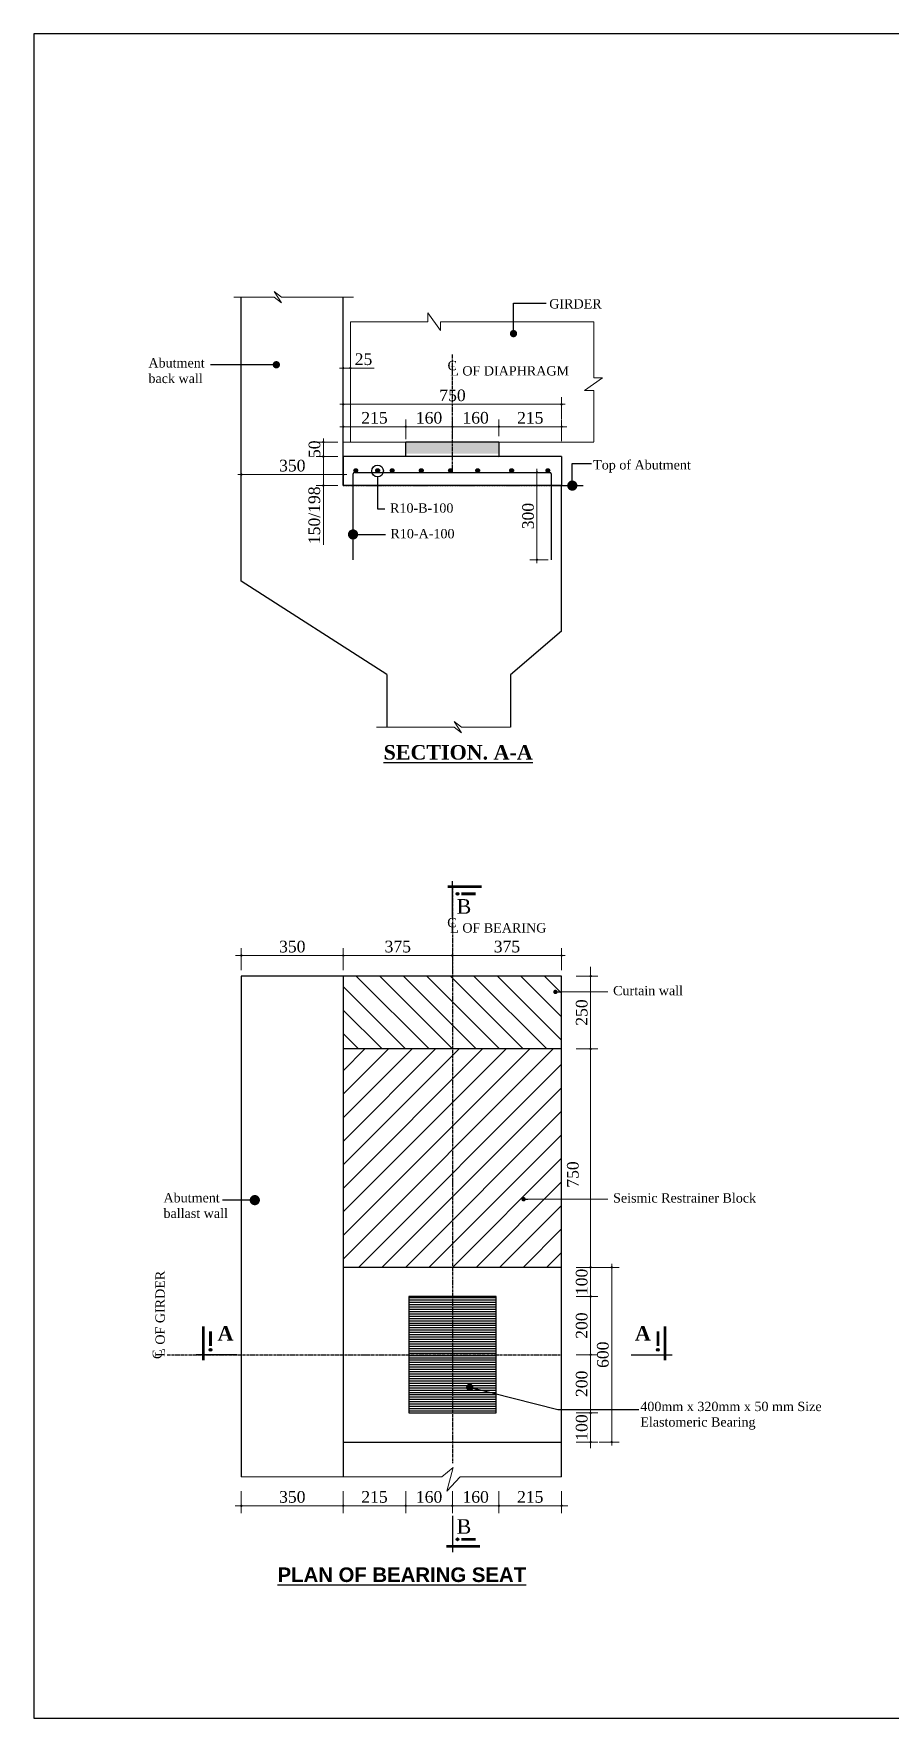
# Model space of a CAD drawing. Header units: millimetres. Extents: x -29779 to 80452, y -13100 to 39577.
# Drawn here: x -20320 to -17377, y 17030 to 22815 of the extents above; entities that cross this region are included whole.
import ezdxf

# ---------------------------------------------------------------- set-up
doc = ezdxf.new("R2010")
doc.units = ezdxf.units.MM
doc.header["$LTSCALE"] = 3
doc.linetypes.add('CENTER', pattern=[50.8, 31.75, -6.35, 6.35, -6.35])
doc.linetypes.add('HIDDEN', pattern=[9.525, 6.35, -3.175])
for name, color, linetype, lineweight in [('Abutment W Line', 6, 'Continuous', 25), ('Ber', 12, 'Continuous', 30), ('Dimision', 4, 'Continuous', 13), ('hatch', 253, 'Continuous', 13)]:
    doc.layers.add(name, color=color, linetype=linetype, lineweight=lineweight)
for name, color, linetype in [('Bearing  peat', 11, 'Continuous'), ('Center Line', 34, 'Continuous'), ('Extra Line', 70, 'Continuous'), ('Girder Line', 11, 'Continuous'), ('Hatching', 35, 'Continuous'), ('L.L', 200, 'Continuous'), ('Pile', 11, 'Continuous'), ('Text', 7, 'Continuous')]:
    doc.layers.add(name, color=color, linetype=linetype)
doc.styles.get("Standard").update_dxf_attribs({"font": 'times.ttf'})
doc.dimstyles.new('dim_20', dxfattribs={"dimscale": 0, "dimtxt": 20, "dimasz": 0.2, "dimexe": 25, "dimexo": 10, "dimgap": 10, "dimtad": 1, "dimdec": 0, "dimtxsty": 'Standard', "dimblk": 'D_TIC', "dimcen": 0, "dimclrd": 256, "dimclre": 256, "dimclrt": 256, "dimadec": 0, "dimazin": 0, "dimtfac": 1, "dimtdec": 0, "dimtix": 1, "dimtmove": 0, "dimatfit": 3, "dimldrblk": 'DOT', "dimfxl": 50, "dimfxlon": 1, "dimlwd": -1, "dimlwe": -1, "dimarcsym": 0})
doc.dimstyles.new('ISO-25', dxfattribs={"dimtxt": 15, "dimasz": 15, "dimexe": 20, "dimexo": 10.625, "dimgap": 15, "dimtad": 1, "dimdec": 1, "dimdsep": 46, "dimtxsty": 'Standard', "dimblk": 'DOT', "dimcen": 2.5, "dimclrd": 256, "dimclre": 256, "dimclrt": 256, "dimadec": 0, "dimazin": 0, "dimtfac": 1, "dimtdec": 1, "dimtix": 1, "dimtmove": 0, "dimatfit": 3, "dimldrblk": 'DOT', "dimfxl": 1, "dimlwd": -1, "dimarcsym": 0})

# ---------------------------------------------------------------- blocks, each defined once
blk = doc.blocks.new('_Dot')
at = {"color": 0, "linetype": 'ByBlock', "lineweight": -2}
blk.add_line((-0.5, 0), (-1, 0), dxfattribs=at)
at = {"color": 0, "linetype": 'ByBlock', "const_width": 0.5}
blk.add_lwpolyline([(-0.25, 0, 1), (0.25, 0, 1)], format="xyb", close=True, dxfattribs=at)
blk = doc.blocks.new('D_TIC')
at = {"layer": 'Dimision', "ltscale": 5}
for p, q in [((-60, 0), (60, 0)), ((0, 60), (0, -60))]:
    blk.add_line(p, q, dxfattribs=at)
at = {"layer": 'Dimision', "ltscale": 5, "const_width": 20}
blk.add_lwpolyline([(-10, 0, 1), (10, 0, 1)], format="xyb", close=True, dxfattribs=at)
blk = doc.blocks.new('*D708')
at = {"layer": 'Defpoints', "color": 0, "transparency": 16777216}
for p in [(-18485.3, 19579), (-18406.7, 19579), (-18506.5, 19329)]:
    blk.add_point(p, dxfattribs=at)
at = {"layer": 'Dimision', "transparency": 16777216}
for p, q in [((-18456.7, 19579), (-18381.7, 19579)), ((-18406.7, 19329.2), (-18406.7, 19578.8)), ((-18456.7, 19329), (-18381.7, 19329))]:
    blk.add_line(p, q, dxfattribs=at)
at = {"layer": 'Dimision', "transparency": 16777216, "xscale": 0.2, "yscale": 0.2, "zscale": 0.2}
for p, rotation in [((-18406.7, 19579), 90), ((-18406.7, 19329), 270)]:
    blk.add_blockref('D_TIC', p, dxfattribs=dict(at, rotation=rotation))
at = {"layer": 'Dimision', "transparency": 16777216, "insert": (-18437.1, 19454), "char_height": 40, "attachment_point": 5, "rotation": 90}
blk.add_mtext('250', dxfattribs=at)
blk = doc.blocks.new('*D709')
at = {"layer": 'Defpoints', "color": 0, "transparency": 16777216}
for p in [(-18881.5, 19649.8), (-19256.5, 19579), (-18881.5, 19579)]:
    blk.add_point(p, dxfattribs=at)
at = {"layer": 'Dimision', "transparency": 16777216}
for p, q in [((-19256.5, 19599.8), (-19256.5, 19674.8)), ((-18881.5, 19599.8), (-18881.5, 19674.8)), ((-19256.3, 19649.8), (-18881.7, 19649.8))]:
    blk.add_line(p, q, dxfattribs=at)
at = {"layer": 'Dimision', "transparency": 16777216, "xscale": 0.2, "yscale": 0.2, "zscale": 0.2, "rotation": 180}
blk.add_blockref('D_TIC', (-19256.5, 19649.8), dxfattribs=at)
at = {"layer": 'Dimision', "transparency": 16777216, "xscale": 0.2, "yscale": 0.2, "zscale": 0.2}
blk.add_blockref('D_TIC', (-18881.5, 19649.8), dxfattribs=at)
at = {"layer": 'Dimision', "transparency": 16777216, "insert": (-19069, 19680.2), "char_height": 40, "attachment_point": 5}
blk.add_mtext('375', dxfattribs=at)
blk = doc.blocks.new('*D759')
at = {"layer": 'Defpoints', "color": 0, "transparency": 16777216}
for p in [(-19606.5, 19649.8), (-19606.5, 19579), (-19256.5, 19579)]:
    blk.add_point(p, dxfattribs=at)
at = {"layer": 'Dimision', "transparency": 16777216}
for p, q in [((-19606.5, 19599.8), (-19606.5, 19674.8)), ((-19256.5, 19599.8), (-19256.5, 19674.8)), ((-19256.7, 19649.8), (-19606.3, 19649.8))]:
    blk.add_line(p, q, dxfattribs=at)
at = {"layer": 'Dimision', "transparency": 16777216, "xscale": 0.2, "yscale": 0.2, "zscale": 0.2, "rotation": 180}
blk.add_blockref('D_TIC', (-19606.5, 19649.8), dxfattribs=at)
at = {"layer": 'Dimision', "transparency": 16777216, "xscale": 0.2, "yscale": 0.2, "zscale": 0.2}
blk.add_blockref('D_TIC', (-19256.5, 19649.8), dxfattribs=at)
at = {"layer": 'Dimision', "transparency": 16777216, "insert": (-19431.5, 19680.1), "char_height": 40, "attachment_point": 5}
blk.add_mtext('350', dxfattribs=at)
blk = doc.blocks.new('*D710')
at = {"layer": 'Defpoints', "color": 0, "transparency": 16777216}
for p in [(-19606.5, 17893.5), (-19256.5, 17893.5), (-19606.5, 17760.2)]:
    blk.add_point(p, dxfattribs=at)
at = {"layer": 'Dimision', "transparency": 16777216}
for p, q in [((-19606.5, 17810.2), (-19606.5, 17735.2)), ((-19256.7, 17760.2), (-19606.3, 17760.2)), ((-19256.5, 17810.2), (-19256.5, 17735.2))]:
    blk.add_line(p, q, dxfattribs=at)
at = {"layer": 'Dimision', "transparency": 16777216, "xscale": 0.2, "yscale": 0.2, "zscale": 0.2, "rotation": 180}
blk.add_blockref('D_TIC', (-19606.5, 17760.2), dxfattribs=at)
at = {"layer": 'Dimision', "transparency": 16777216, "xscale": 0.2, "yscale": 0.2, "zscale": 0.2}
blk.add_blockref('D_TIC', (-19256.5, 17760.2), dxfattribs=at)
at = {"layer": 'Dimision', "transparency": 16777216, "insert": (-19431.5, 17790.5), "char_height": 40, "attachment_point": 5}
blk.add_mtext('350', dxfattribs=at)
blk = doc.blocks.new('*D760')
at = {"layer": 'Defpoints', "color": 0, "transparency": 16777216}
for p in [(-18506.5, 19649.8), (-18881.5, 19579), (-18506.5, 19579)]:
    blk.add_point(p, dxfattribs=at)
at = {"layer": 'Dimision', "transparency": 16777216}
for p, q in [((-18881.5, 19599.8), (-18881.5, 19674.8)), ((-18506.5, 19599.8), (-18506.5, 19674.8)), ((-18881.3, 19649.8), (-18506.7, 19649.8))]:
    blk.add_line(p, q, dxfattribs=at)
at = {"layer": 'Dimision', "transparency": 16777216, "xscale": 0.2, "yscale": 0.2, "zscale": 0.2, "rotation": 180}
blk.add_blockref('D_TIC', (-18881.5, 19649.8), dxfattribs=at)
at = {"layer": 'Dimision', "transparency": 16777216, "xscale": 0.2, "yscale": 0.2, "zscale": 0.2}
blk.add_blockref('D_TIC', (-18506.5, 19649.8), dxfattribs=at)
at = {"layer": 'Dimision', "transparency": 16777216, "insert": (-18694, 19680.2), "char_height": 40, "attachment_point": 5}
blk.add_mtext('375', dxfattribs=at)
blk = doc.blocks.new('*D711')
at = {"layer": 'Defpoints', "color": 0, "transparency": 16777216}
for p in [(-18731.5, 18479), (-18474.6, 18279), (-18406.7, 18279)]:
    blk.add_point(p, dxfattribs=at)
at = {"layer": 'Dimision', "transparency": 16777216}
for p, q in [((-18456.7, 18479), (-18381.7, 18479)), ((-18406.7, 18478.8), (-18406.7, 18279.2)), ((-18456.7, 18279), (-18381.7, 18279))]:
    blk.add_line(p, q, dxfattribs=at)
at = {"layer": 'Dimision', "transparency": 16777216, "xscale": 0.2, "yscale": 0.2, "zscale": 0.2}
for p, rotation in [((-18406.7, 18479), 90), ((-18406.7, 18279), 270)]:
    blk.add_blockref('D_TIC', p, dxfattribs=dict(at, rotation=rotation))
at = {"layer": 'Dimision', "transparency": 16777216, "insert": (-18437.1, 18379), "char_height": 40, "attachment_point": 5, "rotation": 90}
blk.add_mtext('200', dxfattribs=at)
blk = doc.blocks.new('*D712')
at = {"layer": 'Defpoints', "color": 0, "transparency": 16777216}
for p in [(-18474.6, 18079), (-18495.9, 17979), (-18406.7, 17979)]:
    blk.add_point(p, dxfattribs=at)
at = {"layer": 'Dimision', "transparency": 16777216}
for p, q in [((-18456.7, 18079), (-18381.7, 18079)), ((-18406.7, 18078.8), (-18406.7, 17979.2)), ((-18456.7, 17979), (-18381.7, 17979))]:
    blk.add_line(p, q, dxfattribs=at)
at = {"layer": 'Dimision', "transparency": 16777216, "xscale": 0.2, "yscale": 0.2, "zscale": 0.2}
for p, rotation in [((-18406.7, 18079), 90), ((-18406.7, 17979), 270)]:
    blk.add_blockref('D_TIC', p, dxfattribs=dict(at, rotation=rotation))
at = {"layer": 'Dimision', "transparency": 16777216, "insert": (-18437.1, 18029), "char_height": 40, "attachment_point": 5, "rotation": 90}
blk.add_mtext('100', dxfattribs=at)
blk = doc.blocks.new('*D713')
at = {"layer": 'Defpoints', "color": 0, "transparency": 16777216}
for p in [(-18474.6, 18279), (-18406.7, 18279), (-18474.6, 18079)]:
    blk.add_point(p, dxfattribs=at)
at = {"layer": 'Dimision', "transparency": 16777216}
for p, q in [((-18456.7, 18279), (-18381.7, 18279)), ((-18406.7, 18079.2), (-18406.7, 18278.8)), ((-18456.7, 18079), (-18381.7, 18079))]:
    blk.add_line(p, q, dxfattribs=at)
at = {"layer": 'Dimision', "transparency": 16777216, "xscale": 0.2, "yscale": 0.2, "zscale": 0.2}
for p, rotation in [((-18406.7, 18279), 90), ((-18406.7, 18079), 270)]:
    blk.add_blockref('D_TIC', p, dxfattribs=dict(at, rotation=rotation))
at = {"layer": 'Dimision', "transparency": 16777216, "insert": (-18437.1, 18179), "char_height": 40, "attachment_point": 5, "rotation": 90}
blk.add_mtext('200', dxfattribs=at)
blk = doc.blocks.new('*D714')
at = {"layer": 'Defpoints', "color": 0, "transparency": 16777216}
for p in [(-18506.5, 18579), (-18386.7, 17979), (-18334.1, 17979)]:
    blk.add_point(p, dxfattribs=at)
at = {"layer": 'Dimision', "transparency": 16777216}
for p, q in [((-18384.1, 18579), (-18309.1, 18579)), ((-18334.1, 18578.8), (-18334.1, 17979.2)), ((-18376.7, 17979), (-18309.1, 17979))]:
    blk.add_line(p, q, dxfattribs=at)
at = {"layer": 'Dimision', "transparency": 16777216, "xscale": 0.2, "yscale": 0.2, "zscale": 0.2}
for p, rotation in [((-18334.1, 18579), 90), ((-18334.1, 17979), 270)]:
    blk.add_blockref('D_TIC', p, dxfattribs=dict(at, rotation=rotation))
at = {"layer": 'Dimision', "transparency": 16777216, "insert": (-18364.5, 18279), "char_height": 40, "attachment_point": 5, "rotation": 90}
blk.add_mtext('600', dxfattribs=at)
blk = doc.blocks.new('*D684')
at = {"layer": 'Defpoints', "color": 0, "transparency": 16777216}
for p in [(-19256.5, 17893.5), (-19041.5, 17873.2), (-19041.5, 17760.2)]:
    blk.add_point(p, dxfattribs=at)
at = {"layer": 'Dimision', "transparency": 16777216}
for p, q in [((-19256.5, 17810.2), (-19256.5, 17735.2)), ((-19256.3, 17760.2), (-19041.7, 17760.2)), ((-19041.5, 17810.2), (-19041.5, 17735.2))]:
    blk.add_line(p, q, dxfattribs=at)
at = {"layer": 'Dimision', "transparency": 16777216, "xscale": 0.2, "yscale": 0.2, "zscale": 0.2, "rotation": 180}
blk.add_blockref('D_TIC', (-19256.5, 17760.2), dxfattribs=at)
at = {"layer": 'Dimision', "transparency": 16777216, "xscale": 0.2, "yscale": 0.2, "zscale": 0.2}
blk.add_blockref('D_TIC', (-19041.5, 17760.2), dxfattribs=at)
at = {"layer": 'Dimision', "transparency": 16777216, "insert": (-19149, 17790.5), "char_height": 40, "attachment_point": 5}
blk.add_mtext('215', dxfattribs=at)
blk = doc.blocks.new('*D685')
at = {"layer": 'Defpoints', "color": 0, "transparency": 16777216}
for p in [(-19041.5, 17873.2), (-18881.5, 17873.2), (-18881.5, 17760.2)]:
    blk.add_point(p, dxfattribs=at)
at = {"layer": 'Dimision', "transparency": 16777216}
for p, q in [((-19041.5, 17810.2), (-19041.5, 17735.2)), ((-19041.3, 17760.2), (-18881.7, 17760.2)), ((-18881.5, 17810.2), (-18881.5, 17735.2))]:
    blk.add_line(p, q, dxfattribs=at)
at = {"layer": 'Dimision', "transparency": 16777216, "xscale": 0.2, "yscale": 0.2, "zscale": 0.2, "rotation": 180}
blk.add_blockref('D_TIC', (-19041.5, 17760.2), dxfattribs=at)
at = {"layer": 'Dimision', "transparency": 16777216, "xscale": 0.2, "yscale": 0.2, "zscale": 0.2}
blk.add_blockref('D_TIC', (-18881.5, 17760.2), dxfattribs=at)
at = {"layer": 'Dimision', "transparency": 16777216, "insert": (-18961.5, 17790.5), "char_height": 40, "attachment_point": 5}
blk.add_mtext('160', dxfattribs=at)
blk = doc.blocks.new('*D686')
at = {"layer": 'Defpoints', "color": 0, "transparency": 16777216}
for p in [(-18506.5, 17893.5), (-18721.5, 17873.2), (-18721.5, 17760.2)]:
    blk.add_point(p, dxfattribs=at)
at = {"layer": 'Dimision', "transparency": 16777216}
for p, q in [((-18721.5, 17810.2), (-18721.5, 17735.2)), ((-18506.7, 17760.2), (-18721.3, 17760.2)), ((-18506.5, 17810.2), (-18506.5, 17735.2))]:
    blk.add_line(p, q, dxfattribs=at)
at = {"layer": 'Dimision', "transparency": 16777216, "xscale": 0.2, "yscale": 0.2, "zscale": 0.2, "rotation": 180}
blk.add_blockref('D_TIC', (-18721.5, 17760.2), dxfattribs=at)
at = {"layer": 'Dimision', "transparency": 16777216, "xscale": 0.2, "yscale": 0.2, "zscale": 0.2}
blk.add_blockref('D_TIC', (-18506.5, 17760.2), dxfattribs=at)
at = {"layer": 'Dimision', "transparency": 16777216, "insert": (-18614, 17790.5), "char_height": 40, "attachment_point": 5}
blk.add_mtext('215', dxfattribs=at)
blk = doc.blocks.new('*D687')
at = {"layer": 'Defpoints', "color": 0, "transparency": 16777216}
for p in [(-18881.5, 17873.2), (-18721.5, 17873.2), (-18881.5, 17760.2)]:
    blk.add_point(p, dxfattribs=at)
at = {"layer": 'Dimision', "transparency": 16777216}
for p, q in [((-18881.5, 17810.2), (-18881.5, 17735.2)), ((-18721.7, 17760.2), (-18881.3, 17760.2)), ((-18721.5, 17810.2), (-18721.5, 17735.2))]:
    blk.add_line(p, q, dxfattribs=at)
at = {"layer": 'Dimision', "transparency": 16777216, "xscale": 0.2, "yscale": 0.2, "zscale": 0.2, "rotation": 180}
blk.add_blockref('D_TIC', (-18881.5, 17760.2), dxfattribs=at)
at = {"layer": 'Dimision', "transparency": 16777216, "xscale": 0.2, "yscale": 0.2, "zscale": 0.2}
blk.add_blockref('D_TIC', (-18721.5, 17760.2), dxfattribs=at)
at = {"layer": 'Dimision', "transparency": 16777216, "insert": (-18801.5, 17790.5), "char_height": 40, "attachment_point": 5}
blk.add_mtext('160', dxfattribs=at)
blk = doc.blocks.new('*D688')
at = {"layer": 'Defpoints', "color": 0, "transparency": 16777216}
for p in [(-19236.3, 21363.4), (-19324.7, 21263.4), (-19197.7, 21263.4)]:
    blk.add_point(p, dxfattribs=at)
at = {"layer": 'Dimision', "transparency": 16777216}
for p, q in [((-19274.7, 21363.4), (-19349.7, 21363.4)), ((-19324.7, 21363.2), (-19324.7, 21263.6)), ((-19274.7, 21263.4), (-19349.7, 21263.4)), ((-19324.7, 21263.4), (-19324.7, 21059.9))]:
    blk.add_line(p, q, dxfattribs=at)
at = {"layer": 'Dimision', "transparency": 16777216, "xscale": 0.2, "yscale": 0.2, "zscale": 0.2}
for p, rotation in [((-19324.7, 21363.4), 90), ((-19324.7, 21263.4), 270)]:
    blk.add_blockref('D_TIC', p, dxfattribs=dict(at, rotation=rotation))
at = {"layer": 'Dimision', "transparency": 16777216, "insert": (-19355.6, 21161.5), "char_height": 40, "attachment_point": 5, "rotation": 90}
blk.add_mtext('150/198', dxfattribs=at)
blk = doc.blocks.new('*D689')
at = {"layer": 'Defpoints', "color": 0, "transparency": 16777216}
for p in [(-18721.6, 21465.7), (-18881.6, 21424.6), (-18721.6, 21423.4)]:
    blk.add_point(p, dxfattribs=at)
at = {"layer": 'Dimision', "transparency": 16777216}
for p, q in [((-18881.6, 21434.6), (-18881.6, 21490.7)), ((-18881.4, 21465.7), (-18721.8, 21465.7)), ((-18721.6, 21433.4), (-18721.6, 21490.7))]:
    blk.add_line(p, q, dxfattribs=at)
at = {"layer": 'Dimision', "transparency": 16777216, "xscale": 0.2, "yscale": 0.2, "zscale": 0.2, "rotation": 180}
blk.add_blockref('D_TIC', (-18881.6, 21465.7), dxfattribs=at)
at = {"layer": 'Dimision', "transparency": 16777216, "xscale": 0.2, "yscale": 0.2, "zscale": 0.2}
blk.add_blockref('D_TIC', (-18721.6, 21465.7), dxfattribs=at)
at = {"layer": 'Dimision', "transparency": 16777216, "insert": (-18801.6, 21496), "char_height": 40, "attachment_point": 5}
blk.add_mtext('160', dxfattribs=at)
blk = doc.blocks.new('*D690')
at = {"layer": 'Defpoints', "color": 0, "transparency": 16777216}
for p in [(-18506.1, 21465.7), (-18721.6, 21423), (-18506.1, 21404.9)]:
    blk.add_point(p, dxfattribs=at)
at = {"layer": 'Dimision', "transparency": 16777216}
for p, q in [((-18721.6, 21433), (-18721.6, 21490.7)), ((-18721.4, 21465.7), (-18506.3, 21465.7)), ((-18506.1, 21415.7), (-18506.1, 21490.7))]:
    blk.add_line(p, q, dxfattribs=at)
at = {"layer": 'Dimision', "transparency": 16777216, "xscale": 0.2, "yscale": 0.2, "zscale": 0.2, "rotation": 180}
blk.add_blockref('D_TIC', (-18721.6, 21465.7), dxfattribs=at)
at = {"layer": 'Dimision', "transparency": 16777216, "xscale": 0.2, "yscale": 0.2, "zscale": 0.2}
blk.add_blockref('D_TIC', (-18506.1, 21465.7), dxfattribs=at)
at = {"layer": 'Dimision', "transparency": 16777216, "insert": (-18613.9, 21496), "char_height": 40, "attachment_point": 5}
blk.add_mtext('215', dxfattribs=at)
blk = doc.blocks.new('*D691')
at = {"layer": 'Defpoints', "color": 0, "transparency": 16777216}
for p in [(-18506.6, 21542.6), (-19256.6, 21486.9), (-18506.6, 21363.4)]:
    blk.add_point(p, dxfattribs=at)
at = {"layer": 'Dimision', "transparency": 16777216}
for p, q in [((-19256.6, 21496.9), (-19256.6, 21567.6)), ((-19256.4, 21542.6), (-18506.8, 21542.6)), ((-18506.6, 21492.6), (-18506.6, 21567.6))]:
    blk.add_line(p, q, dxfattribs=at)
at = {"layer": 'Dimision', "transparency": 16777216, "xscale": 0.2, "yscale": 0.2, "zscale": 0.2, "rotation": 180}
blk.add_blockref('D_TIC', (-19256.6, 21542.6), dxfattribs=at)
at = {"layer": 'Dimision', "transparency": 16777216, "xscale": 0.2, "yscale": 0.2, "zscale": 0.2}
blk.add_blockref('D_TIC', (-18506.6, 21542.6), dxfattribs=at)
at = {"layer": 'Dimision', "transparency": 16777216, "insert": (-18881.1, 21573), "char_height": 40, "attachment_point": 5}
blk.add_mtext('750', dxfattribs=at)
blk = doc.blocks.new('*D692')
at = {"layer": 'Defpoints', "color": 0, "transparency": 16777216}
for p in [(-19324.7, 21413), (-19236.3, 21413), (-19236.3, 21363.4)]:
    blk.add_point(p, dxfattribs=at)
at = {"layer": 'Dimision', "transparency": 16777216}
for p, q in [((-19274.7, 21413), (-19349.7, 21413)), ((-19324.7, 21413.2), (-19324.7, 21413.4)), ((-19324.7, 21363.4), (-19324.7, 21413)), ((-19274.7, 21363.4), (-19349.7, 21363.4)), ((-19324.7, 21363.2), (-19324.7, 21363))]:
    blk.add_line(p, q, dxfattribs=at)
at = {"layer": 'Dimision', "transparency": 16777216, "xscale": 0.2, "yscale": 0.2, "zscale": 0.2}
for p, rotation in [((-19324.7, 21413), 270), ((-19324.7, 21363.4), 90)]:
    blk.add_blockref('D_TIC', p, dxfattribs=dict(at, rotation=rotation))
at = {"layer": 'Dimision', "transparency": 16777216, "insert": (-19355, 21388.2), "char_height": 40, "attachment_point": 5, "rotation": 90}
blk.add_mtext('50', dxfattribs=at)
blk = doc.blocks.new('*D693')
at = {"layer": 'Defpoints', "color": 0, "transparency": 16777216}
for p in [(-19041.6, 21465.7), (-19256.5, 21415.5), (-19041.6, 21415.5)]:
    blk.add_point(p, dxfattribs=at)
at = {"layer": 'Dimision', "transparency": 16777216}
for p, q in [((-19256.5, 21425.5), (-19256.5, 21490.7)), ((-19256.3, 21465.7), (-19041.8, 21465.7)), ((-19041.6, 21425.5), (-19041.6, 21490.7))]:
    blk.add_line(p, q, dxfattribs=at)
at = {"layer": 'Dimision', "transparency": 16777216, "xscale": 0.2, "yscale": 0.2, "zscale": 0.2, "rotation": 180}
blk.add_blockref('D_TIC', (-19256.5, 21465.7), dxfattribs=at)
at = {"layer": 'Dimision', "transparency": 16777216, "xscale": 0.2, "yscale": 0.2, "zscale": 0.2}
blk.add_blockref('D_TIC', (-19041.6, 21465.7), dxfattribs=at)
at = {"layer": 'Dimision', "transparency": 16777216, "insert": (-19149, 21496), "char_height": 40, "attachment_point": 5}
blk.add_mtext('215', dxfattribs=at)
blk = doc.blocks.new('*D740')
at = {"layer": 'Defpoints', "color": 0, "transparency": 16777216}
for p in [(-18881.6, 21465.7), (-19041.6, 21413.1), (-18881.6, 21413.4)]:
    blk.add_point(p, dxfattribs=at)
at = {"layer": 'Dimision', "transparency": 16777216}
for p, q in [((-19041.6, 21423.1), (-19041.6, 21490.7)), ((-19041.4, 21465.7), (-18881.8, 21465.7)), ((-18881.6, 21423.4), (-18881.6, 21490.7))]:
    blk.add_line(p, q, dxfattribs=at)
at = {"layer": 'Dimision', "transparency": 16777216, "xscale": 0.2, "yscale": 0.2, "zscale": 0.2, "rotation": 180}
blk.add_blockref('D_TIC', (-19041.6, 21465.7), dxfattribs=at)
at = {"layer": 'Dimision', "transparency": 16777216, "xscale": 0.2, "yscale": 0.2, "zscale": 0.2}
blk.add_blockref('D_TIC', (-18881.6, 21465.7), dxfattribs=at)
at = {"layer": 'Dimision', "transparency": 16777216, "insert": (-18961.6, 21496), "char_height": 40, "attachment_point": 5}
blk.add_mtext('160', dxfattribs=at)
blk = doc.blocks.new('*D694')
at = {"layer": 'Defpoints', "color": 0, "transparency": 16777216}
for p in [(-19256.5, 21490.7), (-19606.5, 21301.4), (-19606.5, 21249.5)]:
    blk.add_point(p, dxfattribs=at)
at = {"layer": 'Dimision', "transparency": 16777216}
for p, q in [((-19256.5, 21351.4), (-19256.5, 21276.4)), ((-19606.5, 21259.5), (-19606.5, 21326.4)), ((-19256.7, 21301.4), (-19606.3, 21301.4))]:
    blk.add_line(p, q, dxfattribs=at)
at = {"layer": 'Dimision', "transparency": 16777216, "xscale": 0.2, "yscale": 0.2, "zscale": 0.2, "rotation": 180}
blk.add_blockref('D_TIC', (-19606.5, 21301.4), dxfattribs=at)
at = {"layer": 'Dimision', "transparency": 16777216, "xscale": 0.2, "yscale": 0.2, "zscale": 0.2}
blk.add_blockref('D_TIC', (-19256.5, 21301.4), dxfattribs=at)
at = {"layer": 'Dimision', "transparency": 16777216, "insert": (-19431.5, 21331.7), "char_height": 40, "attachment_point": 5}
blk.add_mtext('350', dxfattribs=at)
blk = doc.blocks.new('*D741')
at = {"layer": 'Defpoints', "color": 0, "linetype": 'Continuous', "ltscale": 0.1, "transparency": 16777216}
for p in [(-18506.5, 18579), (-18406.7, 18579), (-18731.5, 18479)]:
    blk.add_point(p, dxfattribs=at)
at = {"layer": 'Dimision', "ltscale": 0.1, "transparency": 16777216}
for p, q in [((-18456.7, 18579), (-18381.7, 18579)), ((-18406.7, 18479.2), (-18406.7, 18578.8)), ((-18456.7, 18479), (-18381.7, 18479))]:
    blk.add_line(p, q, dxfattribs=at)
at = {"layer": 'Dimision', "linetype": 'Continuous', "ltscale": 0.1, "transparency": 16777216, "xscale": 0.2, "yscale": 0.2, "zscale": 0.2}
for p, rotation in [((-18406.7, 18579), 90), ((-18406.7, 18479), 270)]:
    blk.add_blockref('D_TIC', p, dxfattribs=dict(at, rotation=rotation))
at = {"layer": 'Dimision', "linetype": 'Continuous', "ltscale": 0.1, "transparency": 16777216, "insert": (-18437.1, 18529), "char_height": 40, "attachment_point": 5, "rotation": 90}
blk.add_mtext('100', dxfattribs=at)
blk = doc.blocks.new('*D742')
at = {"layer": 'Defpoints', "color": 0, "linetype": 'Continuous', "ltscale": 0.1, "transparency": 16777216}
for p in [(-18506.5, 19329), (-18406.7, 19329), (-18506.5, 18579)]:
    blk.add_point(p, dxfattribs=at)
at = {"layer": 'Dimision', "ltscale": 0.1, "transparency": 16777216}
for p, q in [((-18456.7, 19329), (-18381.7, 19329)), ((-18406.7, 18579.2), (-18406.7, 19328.8)), ((-18456.7, 18579), (-18381.7, 18579))]:
    blk.add_line(p, q, dxfattribs=at)
at = {"layer": 'Dimision', "linetype": 'Continuous', "ltscale": 0.1, "transparency": 16777216, "xscale": 0.2, "yscale": 0.2, "zscale": 0.2}
for p, rotation in [((-18406.7, 19329), 90), ((-18406.7, 18579), 270)]:
    blk.add_blockref('D_TIC', p, dxfattribs=dict(at, rotation=rotation))
at = {"layer": 'Dimision', "linetype": 'Continuous', "ltscale": 0.1, "transparency": 16777216, "insert": (-18467.5, 18897.8), "char_height": 40, "attachment_point": 5, "rotation": 90}
blk.add_mtext('750', dxfattribs=at)
blk = doc.blocks.new('*D743')
at = {"layer": 'Defpoints', "color": 0, "transparency": 16777216}
for p in [(-19256.7, 21658.1), (-19231.7, 21666.8), (-19231.7, 21658.1)]:
    blk.add_point(p, dxfattribs=at)
at = {"layer": 'Dimision', "transparency": 16777216}
for p, q in [((-19256.7, 21666.8), (-19256.7, 21691.8)), ((-19256.5, 21666.8), (-19231.9, 21666.8)), ((-19231.7, 21666.8), (-19231.7, 21691.8)), ((-19231.7, 21666.8), (-19149.9, 21666.8))]:
    blk.add_line(p, q, dxfattribs=at)
at = {"layer": 'Dimision', "transparency": 16777216, "xscale": 0.2, "yscale": 0.2, "zscale": 0.2, "rotation": 180}
blk.add_blockref('D_TIC', (-19256.7, 21666.8), dxfattribs=at)
at = {"layer": 'Dimision', "transparency": 16777216, "xscale": 0.2, "yscale": 0.2, "zscale": 0.2}
blk.add_blockref('D_TIC', (-19231.7, 21666.8), dxfattribs=at)
at = {"layer": 'Dimision', "transparency": 16777216, "insert": (-19186.8, 21697.1), "char_height": 40, "attachment_point": 5}
blk.add_mtext('25', dxfattribs=at)
blk = doc.blocks.new('*D744')
at = {"layer": 'Defpoints', "color": 0, "transparency": 16777216}
for p in [(-18591, 21308.5), (-18547.2, 21308.5), (-18542.2, 21008.8)]:
    blk.add_point(p, dxfattribs=at)
at = {"layer": 'Dimision', "transparency": 16777216}
for p, q in [((-18557.2, 21308.5), (-18616, 21308.5)), ((-18591, 21009), (-18591, 21308.3)), ((-18552.2, 21008.8), (-18616, 21008.8))]:
    blk.add_line(p, q, dxfattribs=at)
at = {"layer": 'Dimision', "transparency": 16777216, "xscale": 0.2, "yscale": 0.2, "zscale": 0.2}
for p, rotation in [((-18591, 21308.5), 90), ((-18591, 21008.8), 270)]:
    blk.add_blockref('D_TIC', p, dxfattribs=dict(at, rotation=rotation))
at = {"layer": 'Dimision', "transparency": 16777216, "insert": (-18621.3, 21158.7), "char_height": 40, "attachment_point": 5, "rotation": 90}
blk.add_mtext('300', dxfattribs=at)

msp = doc.modelspace()

# ---------------------------------------------------------------- hatches: boundary and pattern name
at = {"layer": 'Ber', "linetype": 'Continuous'}
for points in [[(-19206.88, 21314.95, 1), (-19219.7, 21314.95, 1)], [(-19131.88, 21314.95, 1), (-19144.7, 21314.95, 1)], [(-19081.88, 21314.95, 1), (-19094.7, 21314.95, 1)], [(-18981.88, 21314.95, 1), (-18994.7, 21314.95, 1)], [(-18881.88, 21314.95, 1), (-18894.7, 21314.95, 1)], [(-18788.26, 21314.95, 1), (-18801.07, 21314.95, 1)], [(-18671.54, 21314.95, 1), (-18684.35, 21314.95, 1)], [(-18547.08, 21314.95, 1), (-18559.89, 21314.95, 1)]]:
    msp.add_hatch(color=256, dxfattribs=at).paths.add_polyline_path(points)
at = {"layer": 'hatch', "linetype": 'Continuous', "ltscale": 0.1, "transparency": 33554687}
h = msp.add_hatch(dxfattribs=at)
h.set_pattern_fill('ANSI31', color=256, scale=18, angle=90)
h.set_pattern_definition([(135, (-7920.53, 8126.25), (-40.41115, -40.41115), [])])
h.paths.add_polyline_path([(-18506.55, 19578.99), (-18856.55, 19578.99), (-18856.55, 19328.99), (-18506.55, 19328.99)])
h.paths.add_polyline_path([(-18856.55, 19578.99), (-19256.55, 19578.99), (-19256.55, 19328.99), (-18856.55, 19328.99)])
h = msp.add_hatch(dxfattribs=at)
h.set_pattern_fill('ANSI31', color=256, scale=18)
h.set_pattern_definition([(45, (-8695.53, 14539.744), (-40.41115, 40.41115), [])])
h.paths.add_polyline_path([(-18506.55, 19328.99), (-18881.55, 19328.99), (-18881.55, 18578.99), (-18506.55, 18578.99)])
h.paths.add_polyline_path([(-18881.55, 19328.99), (-19256.55, 19328.99), (-19256.55, 18578.99), (-18881.55, 18578.99)])
at = {"layer": 'Hatching', "linetype": 'Continuous', "ltscale": 0.1}
msp.add_hatch(color=256, dxfattribs=at).paths.add_polyline_path([(-18721.61, 21373.28), (-18721.61, 21413.34), (-19041.61, 21413.31), (-19041.61, 21373.37)])
at = {"layer": 'Hatching', "linetype": 'Continuous', "ltscale": 3}
h = msp.add_hatch(dxfattribs=at)
h.set_pattern_fill('LINE,_I', color=256, scale=2.5, style=2)
h.set_pattern_definition([(0, (-866548.91, -149156.869), (0, 7.9375), [])])
h.paths.add_polyline_path([(-18881.55, 18078.99), (-18731.55, 18078.99), (-18731.55, 18278.99), (-18881.55, 18278.99)])
h.paths.add_polyline_path([(-19031.55, 18078.99), (-18881.55, 18078.99), (-18881.55, 18278.99), (-19031.55, 18278.99)])
h.paths.add_polyline_path([(-18731.55, 18478.99), (-18881.55, 18478.99), (-18881.55, 18278.99), (-18731.55, 18278.99)])
h.paths.add_polyline_path([(-18881.55, 18478.99), (-19031.55, 18478.99), (-19031.55, 18278.99), (-18881.55, 18278.99)])
at = {"layer": 'Pile', "ltscale": 5}
h = msp.add_hatch(color=5, dxfattribs=at)
h.set_gradient(color1=(0, 0, 255), one_color=1, tint=1, name='CYLINDER')
h.paths.add_polyline_path([(-18864.13, 19866.21, 1), (-18864.13, 19856.72, 1)])
h = msp.add_hatch(color=5, dxfattribs=at)
h.set_gradient(color1=(0, 0, 255), one_color=1, tint=1, name='CYLINDER')
h.paths.add_polyline_path([(-19717.3, 18296.01, 1), (-19707.81, 18296.01, 1)])
h = msp.add_hatch(color=5, dxfattribs=at)
h.set_gradient(color1=(0, 0, 255), one_color=1, tint=1, name='CYLINDER')
h.paths.add_polyline_path([(-18170.79, 18296.01, -1), (-18180.29, 18296.01, -1)])
h = msp.add_hatch(color=5, dxfattribs=at)
h.set_gradient(color1=(0, 0, 255), one_color=1, tint=1, name='CYLINDER')
h.paths.add_polyline_path([(-18864.13, 17640.33, -1), (-18864.13, 17649.82, -1)])

# ---------------------------------------------------------------- linework, layer by layer
at = {"layer": 'Abutment W Line'}
for p, q in [((-18506.62, 20763.37), (-18682.15, 20613.37)), ((-19107.15, 20614.68), (-19107.15, 20433.62)), ((-18682.15, 20613.37), (-18682.15, 20433.69))]:
    msp.add_line(p, q, dxfattribs=at)
msp.add_lwpolyline([(-19107.15, 20614.68), (-19607.48, 20934.76), (-19606.76, 21910.54)], dxfattribs=at)
at = {"layer": 'Bearing  peat', "linetype": 'Continuous'}
for p, q in [((-19256.52, 21363.37), (-19256.52, 21263.37)), ((-18506.62, 21363.37), (-18721.61, 21363.37)), ((-18506.62, 21363.37), (-18506.62, 21263.37))]:
    msp.add_line(p, q, dxfattribs=at)
for points in [[(-19041.61, 21413.12), (-18721.61, 21413.24), (-18721.62, 21363.37), (-19041.62, 21363.37)], [(-19256.55, 17978.99), (-18506.55, 17978.99), (-18506.55, 18578.99), (-19256.55, 18578.99)], [(-19031.55, 18078.99), (-18731.55, 18078.99), (-18731.55, 18478.99), (-19031.55, 18478.99)]]:
    msp.add_lwpolyline(points, close=True, dxfattribs=at)
msp.add_lwpolyline([(-19041.62, 21363.37), (-19066.55, 21363.37), (-19066.55, 21363.37), (-19256.52, 21363.37)], dxfattribs=at)
at = {"layer": 'Ber', "linetype": 'Continuous'}
for p, q in [((-19222.77, 21008.81), (-19222.15, 21303.54)), ((-19217.15, 21308.54), (-18547.24, 21308.54)), ((-18542.24, 21303.54), (-18542.24, 21008.81))]:
    msp.add_line(p, q, dxfattribs=at)
for centre in [(-19213.29, 21314.95), (-19138.29, 21314.95), (-19088.29, 21314.95), (-18988.29, 21314.95), (-18888.29, 21314.95), (-18794.66, 21314.95), (-18677.95, 21314.95), (-18553.48, 21314.95)]:
    msp.add_circle(centre, 6.41, dxfattribs=at)
for centre, start, end in [((-19217.15, 21303.54), 90, 180), ((-18547.24, 21303.54), 0, 90)]:
    msp.add_arc(centre, 5, start, end, dxfattribs=at)
at = {"layer": 'Center Line', "linetype": 'CENTER', "ltscale": 0.1}
for p, q in [((-18881.61, 21305.98), (-18881.61, 21714.39)), ((-18881.55, 19888.57), (-18881.55, 17906.15)), ((-19861.75, 18278.99), (-18506.55, 18278.99))]:
    msp.add_line(p, q, dxfattribs=at)
at = {"layer": 'Defpoints', "linetype": 'Continuous', "ltscale": 3}
msp.add_lwpolyline([(-20319.82, 17030.49), (-9487.28, 17030.49), (-9487.28, 22815.13), (-20319.82, 22815.13)], close=True, dxfattribs=at)
at = {"layer": 'Dimision'}
for p, q in [((-19231.8, 21825.7), (-18966.35, 21825.7)), ((-18966.35, 21825.7), (-18966.35, 21857.16)), ((-18966.35, 21857.16), (-18922.62, 21795.88)), ((-18922.62, 21825.7), (-18396.11, 21825.7)), ((-18922.62, 21795.88), (-18922.62, 21825.7)), ((-18396.11, 21633.79), (-18396.11, 21825.7)), ((-18427.57, 21590.06), (-18366.29, 21633.79)), ((-18396.11, 21590.06), (-18427.57, 21590.06)), ((-18366.29, 21633.79), (-18396.11, 21633.79)), ((-18396.11, 21413.37), (-18396.11, 21590.06)), ((-19245.9, 21465.69), (-19266.83, 21465.69)), ((-18509.28, 21465.69), (-18488.35, 21465.69)), ((-19324.69, 21368.37), (-19324.69, 21403.37)), ((-19324.69, 21263.37), (-19324.69, 21243.37)), ((-19606.55, 19649.78), (-19626.45, 19649.78)), ((-18531.55, 19649.78), (-18509.95, 19649.78)), ((-19606.55, 17760.15), (-19627.12, 17760.15)), ((-18506.55, 17760.15), (-18484.72, 17760.15))]:
    msp.add_line(p, q, dxfattribs=at)
at = {"layer": 'Dimision', "linetype": 'Continuous', "ltscale": 0.1}
for p, q in [((-18406.71, 19578.99), (-18406.71, 19610.58)), ((-18406.71, 17978.99), (-18406.71, 17958.61))]:
    msp.add_line(p, q, dxfattribs=at)
for points in [[(-19220.64, 21910.62), (-19468.65, 21910.62), (-19493.66, 21929.9), (-19468.65, 21891.25), (-19493.66, 21910.54), (-19631.69, 21910.54)], [(-18682.15, 20433.69), (-18850.12, 20433.69), (-18875.12, 20452.98), (-18850.12, 20414.33), (-18875.12, 20433.62), (-19142.12, 20433.62)]]:
    msp.add_lwpolyline(points, dxfattribs=at)
at = {"layer": 'Dimision'}
msp.add_lwpolyline([(-19231.6, 21413.02), (-19231.8, 21825.7)], dxfattribs=at)
at = {"layer": 'Dimision', "linetype": 'Continuous'}
msp.add_lwpolyline([(-19606.55, 17859.6), (-18917.28, 17859.6), (-18879.35, 17892.08), (-18900.02, 17810.12), (-18855.29, 17859.41), (-18506.55, 17859.41)], dxfattribs=at)
at = {"layer": 'Extra Line', "linetype": 'Continuous'}
msp.add_line((-18721.61, 21358.37), (-18721.61, 21358.37), dxfattribs=at)
at = {"layer": 'Extra Line', "linetype": 'HIDDEN', "ltscale": 0.05}
msp.add_line((-19256.52, 21263.37), (-18506.62, 21263.37), dxfattribs=at)
at = {"layer": 'Girder Line', "linetype": 'Continuous'}
msp.add_line((-19041.61, 21413.12), (-18721.61, 21413.24), dxfattribs=at)
at = {"layer": 'Girder Line'}
msp.add_line((-18506.62, 21263.37), (-18432.59, 21263.37), dxfattribs=at)
at = {"layer": 'L.L', "linetype": 'Continuous'}
for p, q in [((-19256.6, 21413.01), (-18396.11, 21413.37)), ((-18506.55, 19578.99), (-19606.55, 19578.99)), ((-19606.55, 19578.99), (-19606.55, 17859.6)), ((-19256.55, 19578.99), (-19256.55, 17859.6)), ((-19256.55, 19578.99), (-19256.55, 17859.6)), ((-18506.55, 17859.6), (-18506.55, 19578.99)), ((-18506.55, 19328.99), (-19256.55, 19328.99)), ((-18506.55, 18578.99), (-19256.55, 18578.99))]:
    msp.add_line(p, q, dxfattribs=at)
for points in [[(-19256.52, 21263.37), (-19256.84, 21910.62)], [(-18507.87, 21263.37), (-19256.52, 21263.37)], [(-18506.62, 20763.37), (-18506.62, 21263.37)]]:
    msp.add_lwpolyline(points, dxfattribs=at)
at = {"layer": 'Pile', "ltscale": 5}
for p, q in [((-18881.55, 19780.25), (-18881.55, 19905.39)), ((-19620.96, 18278.99), (-19762.01, 18278.99)), ((-18267.14, 18278.59), (-18126.08, 18278.59)), ((-18881.55, 17726.3), (-18881.55, 17601.16))]:
    msp.add_line(p, q, dxfattribs=at)
at = {"layer": 'Pile', "ltscale": 5, "const_width": 9.49}
for points in [[(-18897.52, 19885.93), (-18780.95, 19885.93)], [(-18850.84, 19861.47), (-18801.09, 19861.47)], [(-19737.02, 18259.55), (-19737.02, 18376.13)], [(-19712.56, 18309.3), (-19712.56, 18359.05)], [(-18175.54, 18309.3), (-18175.54, 18359.05)], [(-18151.08, 18259.55), (-18151.08, 18376.13)], [(-18850.84, 17645.08), (-18801.09, 17645.08)], [(-18902.75, 17620.62), (-18786.18, 17620.62)]]:
    msp.add_lwpolyline(points, dxfattribs=at)
at = {"layer": 'Pile', "ltscale": 5}
for centre in [(-18864.13, 19861.47), (-19712.56, 18296.01), (-18175.54, 18296.01), (-18864.13, 17645.08)]:
    msp.add_circle(centre, 4.75, dxfattribs=at)
at = {"layer": 'Text'}
msp.add_lwpolyline([(-19138.47, 21293.54), (-19138.47, 21183.8), (-19113.7, 21183.8)], dxfattribs=at)
msp.add_circle((-19138.47, 21313.54), 20, dxfattribs=at)

# ---------------------------------------------------------------- texts
for p in [(-18866.9, 19793.43), (-18866.9, 17664.24)]:
    msp.add_text('B', height=50, dxfattribs=at).set_placement(p)
for s, insert, char_height, width, attachment_point in [('{\\fTimes New Roman|b0|i0|c0|p18;GIRDER}', (-18548.56, 21903.46), 32, 634.4051, 1), ('Abutment \\Pback wall', (-19925.64, 21700.81), 32, 634.4051, 1), ('{\\fTimes New Roman|b0|i0|c0|p18;C}', (-18898.08, 21691.59), 32, 634.4051, 1), ('L OF DIAPHRAGM', (-18888.89, 21673.45), 32, 659.9341, 1), ('{\\fTimes New Roman|b0|i0|c0|p18;Top of Abutment}', (-18397.95, 21350.72), 32, 634.4051, 1), ('R10-B-100', (-19095.5, 21202.35), 32, 634.4051, 1), ('R10-A-100', (-19094.25, 21114.39), 32, 634.4051, 1), ('{\\fTimes New Roman|b1|i0|c0|p18;\\LSECTION. A-A}', (-19117.62, 20372.51), 50, 1188.7647, 1), ('{\\fTimes New Roman|b0|i0|c0|p18;C}', (-18899.15, 19778.78), 32, 634.4051, 1), ('{\\fTimes New Roman|b0|i0|c0|p18;L OF BEARING}', (-18888.84, 19760.62), 32, 659.4051, 1), ('Curtain wall', (-18329.45, 19545.26), 32, 819.6172, 1), ('Abutment \\Pballast wall', (-19873.96, 18833.96), 32, 729.5659, 1), ('Seismic Restrainer Block', (-18329.45, 18833.4), 32, 604.2642, 1), ('{\\fTimes New Roman|b1|i0|c0|p18;A}', (-19633.54, 18377.31), 50, 1377.1429, 3), ('{\\fTimes New Roman|b1|i0|c0|p18;A}', (-18254.56, 18377.31), 50, 1377.1429, 1), ('400mm x 320mm x 50 mm Size\\PElastomeric Bearing', (-18235.98, 18117.42), 32, 634.4249, 1), ('{\\fArial|b1|i0|c0|p34;\\LPLAN OF BEARING SEAT}', (-19481.98, 17548.52), 50, 1652.1429, 1)]:
    msp.add_mtext(s, dxfattribs=dict(at, insert=insert, char_height=char_height, width=width, attachment_point=attachment_point))
at = {"layer": 'Text', "char_height": 32, "width": 634.4051, "attachment_point": 1, "rotation": 90}
for s, insert in [('{\\fTimes New Roman|b0|i0|c0|p18;L OF GIRDER}', (-19901.48, 18271.95)), ('{\\fTimes New Roman|b0|i0|c0|p18;C}', (-19911.25, 18264.31))]:
    msp.add_mtext(s, dxfattribs=dict(at, insert=insert))

# ---------------------------------------------------------------- dimensions: what is measured, and where the dimension line sits
at = {"layer": 'Dimision'}
for base, p1, p2, picture, middle in [((-19231.72, 21666.75), (-19256.71, 21658.1), (-19231.72, 21658.12), '*D743', (-19186.83, 21666.75)), ((-18506.62, 21542.63), (-19256.62, 21486.88), (-18506.62, 21363.37), '*D691', (-18881.08, 21542.63)), ((-19041.61, 21465.69), (-19256.52, 21415.48), (-19041.61, 21415.48), '*D693', (-19149.02, 21465.69))]:
    dim = msp.add_linear_dim(base=base, p1=p1, p2=p2, dimstyle='dim_20', override={"dimscale": 1, "dimtxt": 40}, dxfattribs=at)
    dim.commit()
    dim.dimension.update_dxf_attribs({"geometry": picture, "text_midpoint": middle, "dimtype": 160})
for base, p1, p2, picture, middle in [((-18881.61, 21465.69), (-19041.61, 21413.12), (-18881.61, 21413.37), '*D740', (-18961.61, 21496.04)), ((-18721.61, 21465.69), (-18881.61, 21424.62), (-18721.61, 21423.37), '*D689', (-18801.61, 21496.04)), ((-19606.55, 21301.39), (-19256.52, 21490.69), (-19606.55, 21249.46), '*D694', (-19431.54, 21331.74)), ((-19606.55, 19649.78), (-19256.55, 19578.99), (-19606.55, 19578.99), '*D759', (-19431.55, 19680.13)), ((-18881.55, 19649.78), (-19256.55, 19578.99), (-18881.55, 19578.99), '*D709', (-19069.05, 19680.18)), ((-18506.55, 19649.78), (-18881.55, 19578.99), (-18506.55, 19578.99), '*D760', (-18694.05, 19680.18)), ((-19606.55, 17760.15), (-19256.55, 17893.47), (-19606.55, 17893.47), '*D710', (-19431.55, 17790.5)), ((-19041.55, 17760.15), (-19256.55, 17893.47), (-19041.55, 17873.23), '*D684', (-19149.05, 17790.5)), ((-18881.55, 17760.15), (-19041.55, 17873.23), (-18881.55, 17873.23), '*D685', (-18961.55, 17790.5))]:
    dim = msp.add_linear_dim(base=base, p1=p1, p2=p2, dimstyle='dim_20', override={"dimscale": 1, "dimtxt": 40}, dxfattribs=at)
    dim.commit()
    dim.dimension.update_dxf_attribs({"geometry": picture, "text_midpoint": middle})
for base, p1, p2, angle, picture, middle in [((-18506.12, 21465.69), (-18721.61, 21422.97), (-18506.12, 21404.85), 180, '*D690', (-18613.86, 21496.04)), ((-19324.69, 21413.02), (-19236.34, 21363.37), (-19236.35, 21413.02), 90, '*D692', (-19355.03, 21388.2)), ((-18590.96, 21308.54), (-18542.24, 21008.81), (-18547.24, 21308.54), 90, '*D744', (-18621.31, 21158.67)), ((-18406.71, 19578.99), (-18506.55, 19328.99), (-18485.3, 19578.99), 90, '*D708', (-18437.05, 19453.99)), ((-18406.71, 18278.99), (-18731.55, 18478.99), (-18474.65, 18278.99), 90, '*D711', (-18437.05, 18378.99)), ((-18406.71, 18278.99), (-18474.65, 18078.99), (-18474.65, 18278.99), 270, '*D713', (-18437.05, 18178.99)), ((-18406.71, 17978.99), (-18474.65, 18078.99), (-18495.92, 17978.99), 270, '*D712', (-18437.05, 18028.99)), ((-18721.55, 17760.15), (-18506.55, 17893.47), (-18721.55, 17873.23), 180, '*D686', (-18614.05, 17790.5)), ((-18881.55, 17760.15), (-18721.55, 17873.23), (-18881.55, 17873.23), 180, '*D687', (-18801.55, 17790.5))]:
    dim = msp.add_linear_dim(base=base, p1=p1, p2=p2, angle=angle, dimstyle='dim_20', override={"dimscale": 1, "dimtxt": 40}, dxfattribs=at)
    dim.commit()
    dim.dimension.update_dxf_attribs({"geometry": picture, "text_midpoint": middle})
dim = msp.add_linear_dim(base=(-19324.69, 21263.37), p1=(-19236.34, 21363.37), p2=(-19197.66, 21263.37), angle=90, text='150/198', dimstyle='dim_20', override={"dimscale": 1, "dimtxt": 40}, dxfattribs=at)
dim.commit()
dim.dimension.update_dxf_attribs({"geometry": '*D688', "text_midpoint": (-19324.69, 21161.54), "dimtype": 160})
at = {"layer": 'Dimision', "linetype": 'Continuous', "ltscale": 0.1}
dim = msp.add_linear_dim(base=(-18406.71, 19328.99), p1=(-18506.55, 18578.99), p2=(-18506.55, 19328.99), angle=90, dimstyle='dim_20', override={"dimscale": 1, "dimtxt": 40, "dimtmove": 1}, dxfattribs=at)
dim.commit()
dim.dimension.update_dxf_attribs({"geometry": '*D742', "text_midpoint": (-18437.05, 18897.82), "dimtype": 160})
dim = msp.add_linear_dim(base=(-18406.71, 18578.99), p1=(-18731.55, 18478.99), p2=(-18506.55, 18578.99), angle=90, dimstyle='dim_20', override={"dimscale": 1, "dimtxt": 40, "dimtmove": 1}, dxfattribs=at)
dim.commit()
dim.dimension.update_dxf_attribs({"geometry": '*D741', "text_midpoint": (-18437.05, 18528.99)})
at = {"layer": 'Dimision'}
dim = msp.add_linear_dim(base=(-18334.15, 17978.99), p1=(-18506.55, 18578.99), p2=(-18386.71, 17978.99), angle=90, dimstyle='dim_20', override={"dimscale": 1, "dimtxt": 40}, dxfattribs=at)
dim.commit()
dim.dimension.update_dxf_attribs({"geometry": '*D714', "text_midpoint": (-18334.15, 18278.99), "dimtype": 160})

# ---------------------------------------------------------------- leaders
at = {"layer": 'Dimision', "linetype": 'Continuous', "ltscale": 0.1}
for points in [[(-18527.57, 19524.72), (-18347.51, 19524.72)], [(-18636.83, 18812.85), (-18347.51, 18812.85)]]:
    msp.add_leader(points, dimstyle='ISO-25', override={"dimgap": 15, "dimtad": 0}, dxfattribs=at)
at = {"layer": 'Text'}
for points, override in [([(-18671.5, 21785.29), (-18671.5, 21889.34), (-18559.28, 21889.34)], {"dimasz": 25, "dimtad": 0}), ([(-19486.25, 21678.41), (-19712.18, 21678.41)], {"dimasz": 25, "dimgap": 15, "dimtad": 0}), ([(-18469.6, 21263.37), (-18469.6, 21339.74), (-18403.21, 21339.74)], {"dimasz": 35, "dimgap": 60, "dimtad": 0}), ([(-19222.77, 21095.61), (-19111.78, 21095.61)], {"dimasz": 35, "dimtad": 0}), ([(-18821.77, 18167.22), (-18519.54, 18091.03), (-18241.17, 18091.03)], {"dimasz": 25, "dimtad": 0})]:
    msp.add_leader(points, dimstyle='ISO-25', override=override, dxfattribs=at)
at = {"layer": 'Text', "linetype": 'Continuous', "ltscale": 0.1}
msp.add_leader([(-19560.16, 18809.76), (-19670.75, 18809.76)], dimstyle='ISO-25', override={"dimasz": 35, "dimgap": 15, "dimtad": 0}, dxfattribs=at)

doc.saveas('drawing.dxf')
